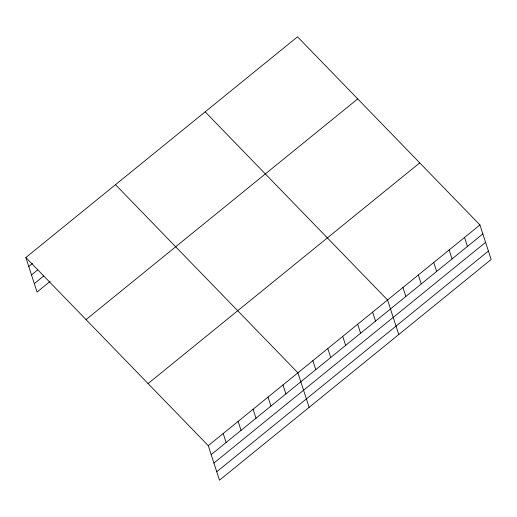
<?xml version="1.0" encoding="UTF-8"?>
<svg xmlns="http://www.w3.org/2000/svg" width="517" height="517" viewBox="0 0 517 517"><rect width="100%" height="100%" fill="white"/><g stroke="black" fill="none" stroke-linecap="round" stroke-linejoin="round"><path stroke-width="0.78" d="M25.85 257.518L297.521 36.81L479.931 224.953L491.15 259.482L219.479 480.19L208.261 445.654L25.85 257.518L37.069 292.047L50.143 281.429M28.765 266.481L32.5 263.45M31.505 274.921L37.728 269.861M34.329 283.613L43.667 276.026M86.048 319.603L357.712 98.896M148.062 383.569L419.733 162.861M208.261 445.654L479.931 224.953M211.175 454.624L482.846 233.917M213.915 463.064L485.586 242.357M216.739 471.756L488.41 251.049M205.152 111.846L387.563 299.989L398.781 334.525M115.498 184.685L297.908 372.822L309.134 407.357M464.537 237.458L467.446 246.422M449.137 249.963L452.052 258.933M433.744 262.468L436.658 271.438M418.35 274.979L421.265 283.943M402.956 287.484L405.871 296.454M372.621 312.132L375.536 321.096M357.68 324.269L360.595 333.239M342.739 336.405L345.653 345.375M327.797 348.548L330.712 357.512M312.856 360.685L315.764 369.655M282.967 384.965L285.882 393.928M268.026 397.101L270.94 406.071M253.084 409.238L255.999 418.208M238.143 421.381L241.058 430.344M223.202 433.517L226.116 442.487"/></g></svg>
